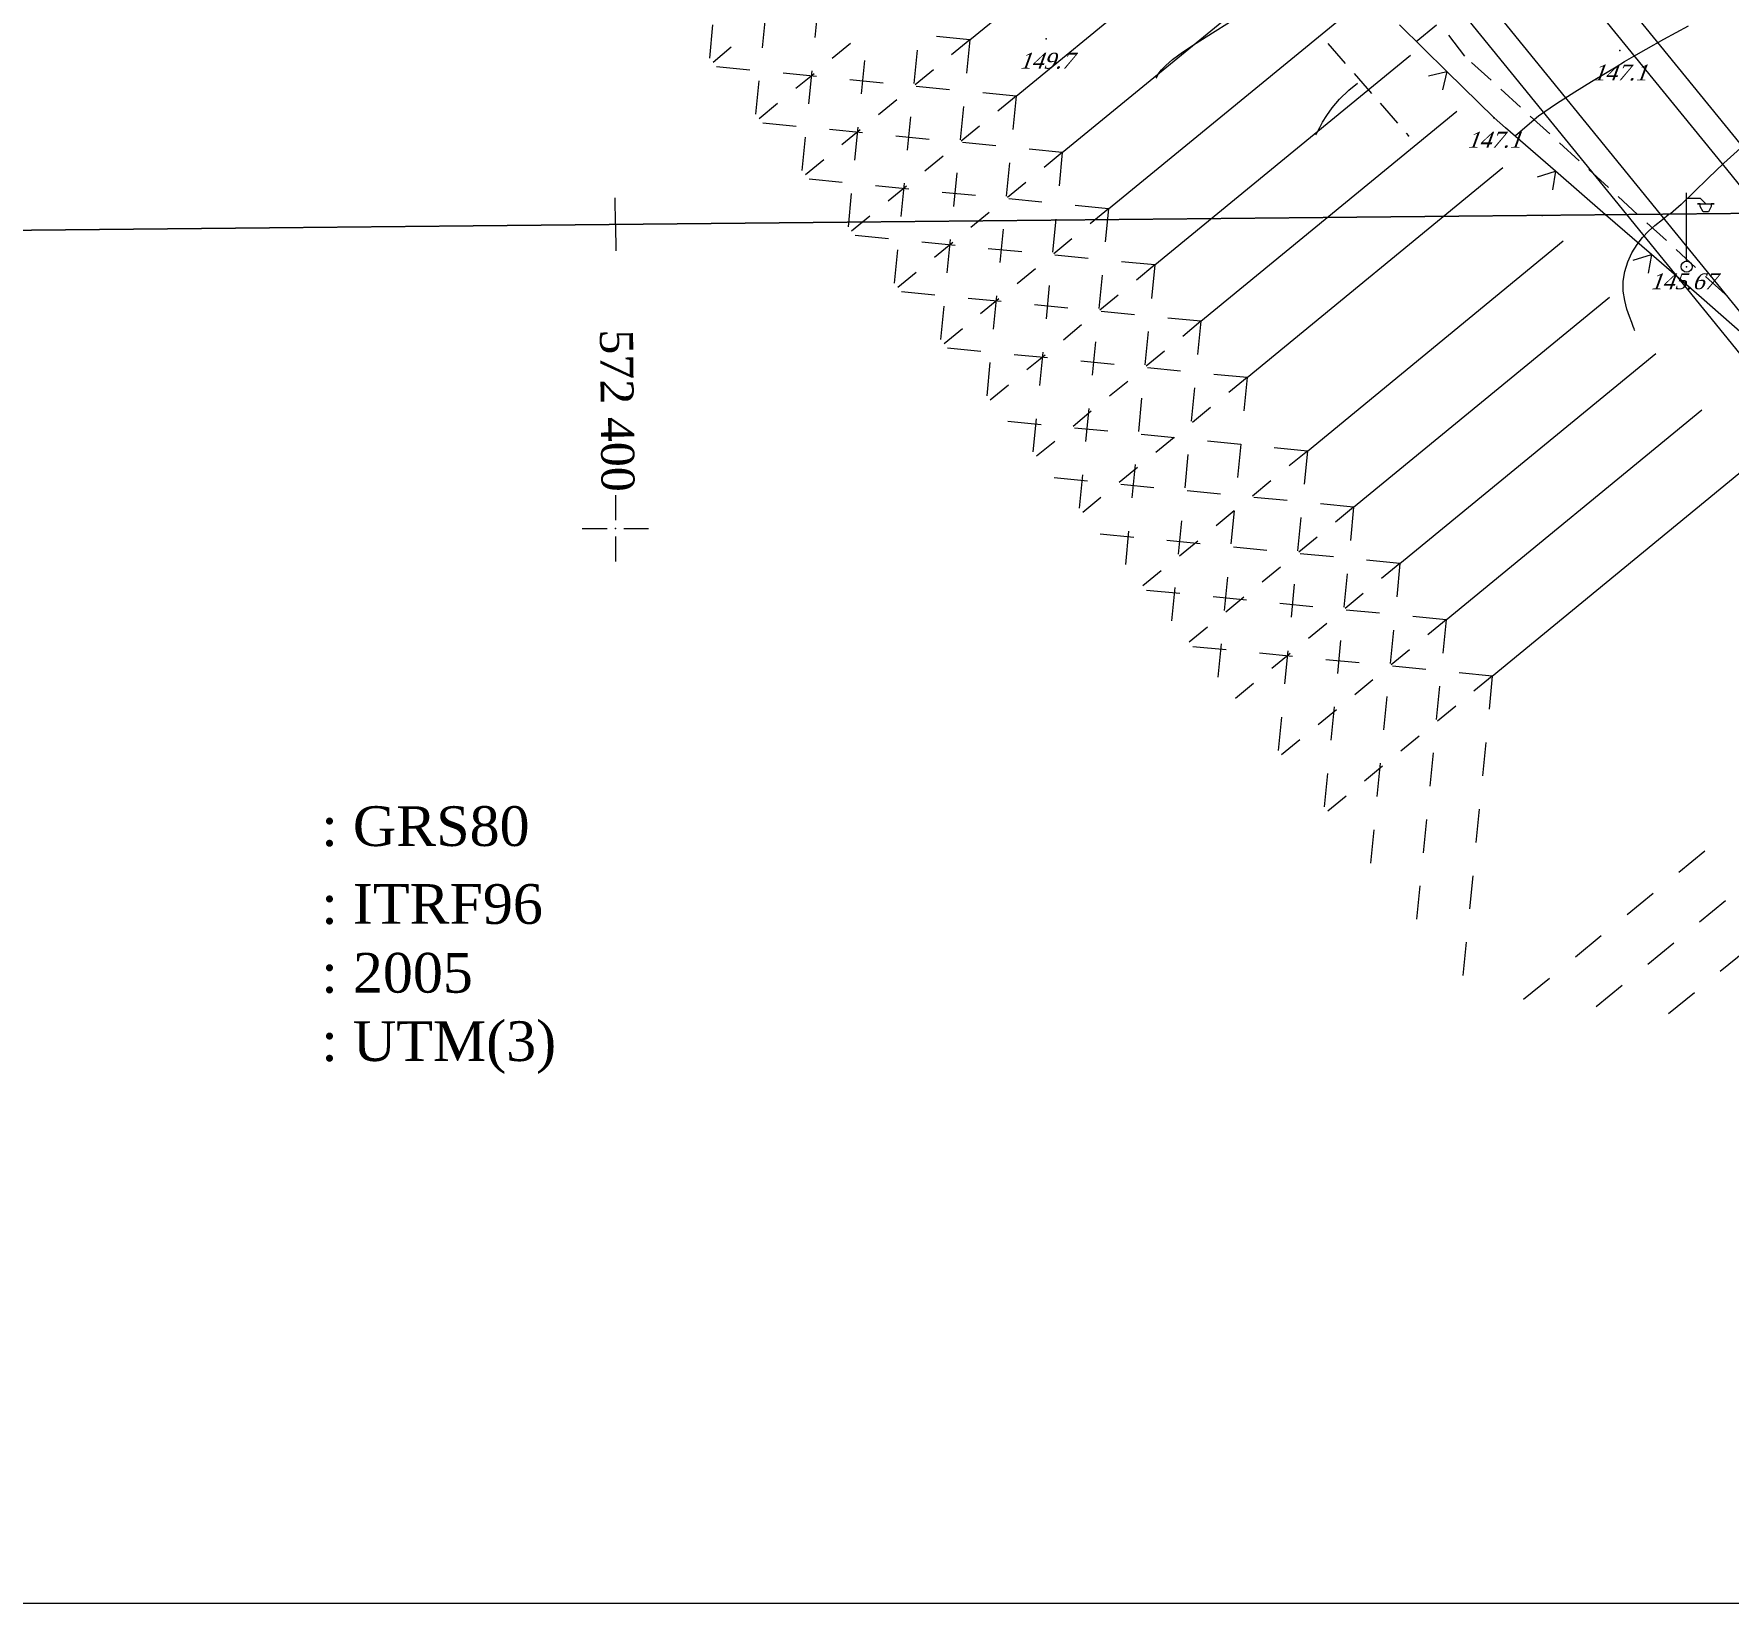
# Model space of a CAD drawing. Header units: millimetres. Extents: x 566284 to 574062, y 4517236 to 4521877.
# Drawn here: x 573543.6 to 573671.6, y 4517973.7 to 4518092.2 of the extents above; entities that cross this region are included whole.
import ezdxf

# ---------------------------------------------------------------- set-up
doc = ezdxf.new("R2010")
doc.units = ezdxf.units.MM
doc.layers.add('ADAKENARI', color=7, linetype='Continuous')
doc.layers.add('SINIR1000', color=7, linetype='Continuous')
for name, color, linetype, lineweight in [('CiT', 18, 'Continuous', 0), ('EGRI_1M', 18, 'Continuous', 0), ('EGRI_2M', 18, 'Continuous', 0), ('EKNOK', 1, 'Continuous', 0), ('GRID', 18, 'Continuous', 0), ('KAD_HATTAM', 1, 'Continuous', 0), ('KALDIRIM', 18, 'Continuous', 0), ('L_LEJAND', 18, 'Continuous', 0), ('NKOT', 1, 'Continuous', 0), ('NOKTA', 18, 'Continuous', 0), ('PAFTA', 18, 'Continuous', 0), ('SEMBOL', 18, 'Continuous', 0), ('YOL', 18, 'Continuous', 0)]:
    doc.layers.add(name, color=color, linetype=linetype, lineweight=lineweight)
doc.layers.add('CIZPEN', color=171, linetype='Continuous', lineweight=0, plot=False)
doc.styles.get("Standard").update_dxf_attribs({"font": 'TimesNewRoman.ttf'})

# ---------------------------------------------------------------- blocks, each defined once
blk = doc.blocks.new('240')
at = {"layer": 'GRID', "lineweight": 0}
for p, q in [((0, 2.5), (0, 0.625)), ((-2.5, 0), (-0.625, 0)), ((0.625, 0), (2.5, 0)), ((0, -0.625), (0, -2.5))]:
    blk.add_line(p, q, dxfattribs=at)
blk.add_point((0, 0), dxfattribs=at)
blk = doc.blocks.new('6')
at = {"layer": 'SEMBOL', "lineweight": 0}
for p, q in [((0, 0.41), (0, 5.59)), ((0, 5.17), (1.03, 5.17)), ((1.03, 5.17), (1.45, 4.76)), ((1.03, 4.76), (0.83, 4.76)), ((0.83, 4.76), (1.45, 4.76)), ((1.03, 4.55), (1.03, 4.76)), ((1.24, 4.14), (1.03, 4.55)), ((1.66, 4.14), (1.24, 4.14)), ((1.45, 4.76), (2.07, 4.76)), ((1.86, 4.55), (1.66, 4.14)), ((2.07, 4.76), (1.86, 4.76)), ((1.86, 4.76), (1.86, 4.55))]:
    blk.add_line(p, q, dxfattribs=at)
blk.add_circle((0, 0), 0.414, dxfattribs=at)

msp = doc.modelspace()

# ---------------------------------------------------------------- linework, layer by layer
at = {"layer": 'ADAKENARI', "lineweight": 0}
for p, q in [((573663.91, 4518078.57, 33.38), (573559.96, 4518206.43, 49.4)), ((573638.27, 4518125.96, 27.9), (573676.7, 4518078.7, 44.09)), ((573684.2, 4518053.62, 30.26), (573663.91, 4518078.57, 33.38))]:
    msp.add_line(p, q, dxfattribs=at)
at = {"layer": 'CiT', "lineweight": 0}
for p, q in [((573650.33, 4518089.38), (573646.76, 4518092.89)), ((573648.94, 4518089.04), (573650.33, 4518089.38)), ((573650.33, 4518089.38), (573650.01, 4518087.99)), ((573653.9, 4518085.88), (573650.33, 4518089.38)), ((573654.77, 4518085.12), (573653.9, 4518085.88)), ((573654.77, 4518085.12), (573653.9, 4518085.88)), ((573658.54, 4518081.84), (573654.77, 4518085.12)), ((573658.54, 4518081.84), (573654.77, 4518085.12)), ((573657.18, 4518081.41), (573658.54, 4518081.84)), ((573657.18, 4518081.41), (573658.54, 4518081.84)), ((573658.54, 4518081.84), (573658.31, 4518080.43)), ((573658.54, 4518081.84), (573658.31, 4518080.43)), ((573662.31, 4518078.56), (573658.54, 4518081.84)), ((573662.31, 4518078.56), (573658.54, 4518081.84)), ((573665.78, 4518075.55), (573662.31, 4518078.56)), ((573664.41, 4518075.12), (573665.78, 4518075.55)), ((573665.78, 4518075.55), (573665.54, 4518074.14)), ((573669.55, 4518072.27), (573665.78, 4518075.55)), ((573673.32, 4518068.98), (573669.55, 4518072.27))]:
    msp.add_line(p, q, dxfattribs=at)
for p in [(573653.9, 4518085.88, 147.1), (573653.9, 4518085.88, 147.1), (573653.9, 4518085.88, 147.1), (573662.31, 4518078.56, 146.18), (573662.31, 4518078.56, 146.18), (573662.31, 4518078.56, 146.18), (573662.31, 4518078.56, 146.18), (573662.31, 4518078.56, 146.18), (573662.31, 4518078.56, 146.18), (573662.31, 4518078.56, 146.18), (573662.31, 4518078.56, 146.18), (573662.31, 4518078.56, 146.18), (573662.31, 4518078.56, 146.18), (573662.31, 4518078.56, 146.18)]:
    msp.add_point(p, dxfattribs=at)
at = {"layer": 'CIZPEN', "lineweight": 0}
msp.add_lwpolyline([(573396.2, 4517973.69), (574062.19, 4517973.69), (574062.19, 4518863.67), (573396.2, 4518863.67), (573396.2, 4517973.69)], close=True, dxfattribs=at)
msp.add_lwpolyline([(573396.2, 4517973.69), (574062.19, 4517973.69), (574062.19, 4518863.67), (573396.2, 4518863.67), (573396.2, 4517973.69)], close=True, dxfattribs=at)
msp.add_lwpolyline([(573396.2, 4517973.69), (574062.19, 4517973.69), (574062.19, 4518863.67), (573396.2, 4518863.67), (573396.2, 4517973.69)], close=True, dxfattribs=at)
at = {"layer": 'EGRI_1M', "lineweight": 0}
for points, elevation in [([(573628.38, 4518088.88), (573628.38, 4518088.88), (573628.39, 4518088.89), (573628.41, 4518088.93), (573628.45, 4518089), (573628.51, 4518089.11), (573628.6, 4518089.27), (573628.78, 4518089.51), (573629.1, 4518089.84), (573629.61, 4518090.27), (573630.37, 4518090.83), (573631.4, 4518091.52), (573632.62, 4518092.29), (573633.92, 4518093.09), (573635.2, 4518093.88), (573636.34, 4518094.59), (573637.26, 4518095.19), (573637.63, 4518095.44)], 149), ([(573655.51, 4518084.55), (573657.26, 4518086.02), (573658.62, 4518086.96), (573659.99, 4518087.84), (573661.26, 4518088.62), (573662.32, 4518089.25), (573663.11, 4518089.73), (573663.75, 4518090.13), (573664.44, 4518090.54), (573665.37, 4518091.07), (573666.71, 4518091.81), (573668.58, 4518092.82)], 147)]:
    msp.add_lwpolyline(points, dxfattribs=dict(at, elevation=elevation))
at = {"layer": 'EGRI_2M', "lineweight": 0}
for points, elevation in [([(573648.02, 4518091.65), (573649.56, 4518092.89)], 148), ([(573688.24, 4518092.53), (573686.45, 4518091.68), (573684.77, 4518090.86), (573683.18, 4518090.07), (573681.67, 4518089.32), (573680.24, 4518088.6), (573678.88, 4518087.89), (573677.57, 4518087.18), (573676.3, 4518086.43), (573675.04, 4518085.6), (573673.78, 4518084.66), (573672.51, 4518083.59), (573671.26, 4518082.45), (573670.07, 4518081.31), (573668.97, 4518080.25), (573668.02, 4518079.34), (573667.23, 4518078.63), (573667.2, 4518078.61)], 146), ([(573640.43, 4518084.59), (573640.43, 4518084.6), (573640.45, 4518084.63), (573640.5, 4518084.71), (573640.58, 4518084.88), (573640.73, 4518085.15), (573640.95, 4518085.54), (573641.26, 4518086.05), (573641.68, 4518086.64), (573642.23, 4518087.28), (573642.93, 4518087.96), (573643.57, 4518088.49)], 148), ([(573664.53, 4518069.8), (573664.53, 4518069.8), (573664.51, 4518069.84), (573664.48, 4518069.93), (573664.4, 4518070.12), (573664.29, 4518070.42), (573664.12, 4518070.87), (573663.93, 4518071.43), (573663.76, 4518072.08), (573663.65, 4518072.79), (573663.64, 4518073.53), (573663.76, 4518074.27), (573663.99, 4518074.99), (573664.31, 4518075.67), (573664.69, 4518076.3), (573665.11, 4518076.84), (573665.55, 4518077.31), (573666.04, 4518077.74), (573666.61, 4518078.2), (573667.1, 4518078.6)], 146), ([(573667.23, 4518078.63), (573667.2, 4518078.61)], 146), ([(573667.23, 4518078.63), (573667.2, 4518078.61)], 146), ([(573667.23, 4518078.63), (573667.2, 4518078.61)], 146)]:
    msp.add_lwpolyline(points, dxfattribs=dict(at, elevation=elevation))
at = {"layer": 'EKNOK', "lineweight": 0}
msp.add_point((573620.07, 4518091.84, 149.69), dxfattribs=at)
at = {"layer": 'GRID', "lineweight": 0}
for q in [(573587.52, 4518079.83), (573587.56, 4518075.83)]:
    msp.add_line((573587.54, 4518077.83), q, dxfattribs=at)
at = {"layer": 'KAD_HATTAM', "lineweight": 0}
for p, q in [((573651.69, 4518090.52), (573650.47, 4518092.11)), ((573653.68, 4518088.71), (573652.2, 4518090.06)), ((573655.89, 4518086.68), (573654.41, 4518088.03)), ((573658.1, 4518084.66), (573656.63, 4518086.01)), ((573660.32, 4518082.63), (573658.84, 4518083.98)), ((573662.53, 4518080.61), (573661.05, 4518081.96)), ((573664.74, 4518078.58), (573663.27, 4518079.93)), ((573666.91, 4518076.6), (573665.43, 4518077.95)), ((573669.12, 4518074.58), (573667.65, 4518075.93)), ((573671.34, 4518072.55), (573669.86, 4518073.9))]:
    msp.add_line(p, q, dxfattribs=at)
at = {"layer": 'KALDIRIM', "lineweight": 0}
for p, q in [((573666.47, 4518078.6, 33.23), (573561.51, 4518207.69, 49.4)), ((573595.18, 4518175.78, 27.9), (573671.11, 4518082.4, 46.65)), ((573671.11, 4518082.4, 27.9), (573674.14, 4518078.67, 31.67)), ((573685.79, 4518054.84, 30.25), (573666.47, 4518078.6, 33.23))]:
    msp.add_line(p, q, dxfattribs=at)
at = {"layer": 'NOKTA', "lineweight": 0}
for p in [(573663.39, 4518090.95, 147.08), (573653.89, 4518085.87, 147.11), (573668.44, 4518074.63, 145.67)]:
    msp.add_point(p, dxfattribs=at)
at = {"layer": 'PAFTA', "lineweight": 0}
for p, q in [((573452.79, 4518076.5), (573980.28, 4518081.67)), ((573980.28, 4518081.67), (573452.79, 4518076.5)), ((573452.79, 4518076.5), (573980.28, 4518081.67))]:
    msp.add_line(p, q, dxfattribs=at)
at = {"layer": 'SINIR1000', "lineweight": 0}
for p, q in [((573614.31, 4518091.76), (573633.63, 4518107.63)), ((573617.8, 4518087.51), (573637.12, 4518103.37)), ((573621.29, 4518083.26), (573640.61, 4518099.12)), ((573624.78, 4518079.01), (573644.1, 4518094.87)), ((573598.87, 4518093.68), (573598.62, 4518091.17)), ((573602.85, 4518094.46), (573602.6, 4518091.95)), ((573594.88, 4518092.91), (573594.64, 4518090.39)), ((573596.29, 4518091.2), (573594.91, 4518090.06)), ((573605.3, 4518091.48), (573603.92, 4518090.35)), ((573610.33, 4518090.98), (573610.08, 4518088.47)), ((573614.31, 4518091.76), (573611.8, 4518092.01)), ((573614.31, 4518091.76), (573612.93, 4518090.63)), ((573614.31, 4518091.76), (573614.06, 4518089.25)), ((573597.69, 4518089.48), (573595.18, 4518089.73)), ((573606.34, 4518090.21), (573606.09, 4518087.7)), ((573628.27, 4518074.76), (573647.59, 4518090.62)), ((573598.37, 4518088.66), (573598.13, 4518086.14)), ((573602.72, 4518088.99), (573600.21, 4518089.24)), ((573602.54, 4518089.21), (573601.16, 4518088.08)), ((573602.36, 4518089.43), (573602.11, 4518086.92)), ((573607.75, 4518088.5), (573605.23, 4518088.74)), ((573611.55, 4518089.49), (573610.17, 4518088.36)), ((573608.79, 4518087.23), (573607.41, 4518086.09)), ((573612.77, 4518088), (573610.26, 4518088.25)), ((573617.8, 4518087.51), (573615.29, 4518087.76)), ((573617.8, 4518087.51), (573616.42, 4518086.38)), ((573617.8, 4518087.51), (573617.55, 4518085)), ((573599.78, 4518086.95), (573598.4, 4518085.81)), ((573609.83, 4518085.96), (573609.58, 4518083.44)), ((573613.82, 4518086.73), (573613.57, 4518084.22)), ((573631.76, 4518070.51), (573651.08, 4518086.37)), ((573601.18, 4518085.23), (573598.67, 4518085.48)), ((573606.21, 4518084.74), (573603.7, 4518084.99)), ((573606.03, 4518084.96), (573604.65, 4518083.83)), ((573605.85, 4518085.18), (573605.6, 4518082.67)), ((573615.04, 4518085.24), (573613.66, 4518084.11)), ((573601.86, 4518084.41), (573601.62, 4518081.89)), ((573611.24, 4518084.25), (573608.72, 4518084.49)), ((573616.26, 4518083.75), (573613.75, 4518084)), ((573621.29, 4518083.26), (573618.78, 4518083.51)), ((573621.29, 4518083.26), (573619.91, 4518082.13)), ((573621.29, 4518083.26), (573621.04, 4518080.75)), ((573603.27, 4518082.69), (573601.89, 4518081.56)), ((573612.28, 4518082.98), (573610.9, 4518081.84)), ((573617.31, 4518082.48), (573617.06, 4518079.97)), ((573635.25, 4518066.26), (573654.57, 4518082.12)), ((573604.67, 4518080.98), (573602.16, 4518081.23)), ((573609.7, 4518080.49), (573607.19, 4518080.74)), ((573609.52, 4518080.71), (573608.14, 4518079.58)), ((573609.34, 4518080.93), (573609.09, 4518078.42)), ((573613.32, 4518081.71), (573613.08, 4518079.19)), ((573618.53, 4518080.99), (573617.15, 4518079.86)), ((573605.35, 4518080.16), (573605.11, 4518077.64)), ((573614.73, 4518080), (573612.21, 4518080.24)), ((573619.75, 4518079.5), (573617.24, 4518079.75)), ((573606.76, 4518078.44), (573605.38, 4518077.31)), ((573615.77, 4518078.73), (573614.39, 4518077.59)), ((573620.8, 4518078.23), (573620.55, 4518075.72)), ((573624.78, 4518079.01), (573622.27, 4518079.26)), ((573624.78, 4518079.01), (573623.4, 4518077.88)), ((573624.78, 4518079.01), (573624.53, 4518076.5)), ((573608.16, 4518076.73), (573605.65, 4518076.98)), ((573616.81, 4518077.46), (573616.57, 4518074.94)), ((573608.84, 4518075.9), (573608.6, 4518073.39)), ((573613.19, 4518076.24), (573610.68, 4518076.49)), ((573613.01, 4518076.46), (573611.63, 4518075.33)), ((573612.83, 4518076.68), (573612.58, 4518074.17)), ((573618.22, 4518075.75), (573615.7, 4518075.99)), ((573622.02, 4518076.74), (573620.64, 4518075.61)), ((573639.8, 4518060.71), (573659.12, 4518076.58)), ((573619.26, 4518074.48), (573617.88, 4518073.34)), ((573623.24, 4518075.25), (573620.73, 4518075.5)), ((573628.27, 4518074.76), (573625.76, 4518075)), ((573628.27, 4518074.76), (573626.89, 4518073.62)), ((573628.27, 4518074.76), (573628.02, 4518072.24)), ((573610.25, 4518074.19), (573608.87, 4518073.06)), ((573620.3, 4518073.21), (573620.06, 4518070.69)), ((573624.29, 4518073.98), (573624.04, 4518071.47)), ((573611.65, 4518072.48), (573609.14, 4518072.73)), ((573616.68, 4518071.99), (573614.17, 4518072.24)), ((573616.5, 4518072.21), (573615.12, 4518071.08)), ((573616.32, 4518072.43), (573616.07, 4518069.92)), ((573621.71, 4518071.49), (573619.19, 4518071.74)), ((573625.51, 4518072.49), (573624.13, 4518071.36)), ((573643.29, 4518056.46), (573662.61, 4518072.33)), ((573612.33, 4518071.65), (573612.09, 4518069.14)), ((573626.73, 4518071), (573624.22, 4518071.25)), ((573631.76, 4518070.51), (573629.25, 4518070.75)), ((573631.76, 4518070.51), (573630.38, 4518069.37)), ((573631.76, 4518070.51), (573631.51, 4518067.99)), ((573613.74, 4518069.94), (573612.36, 4518068.81)), ((573622.75, 4518070.23), (573621.37, 4518069.09)), ((573627.78, 4518069.73), (573627.53, 4518067.22)), ((573615.14, 4518068.23), (573612.63, 4518068.48)), ((573620.17, 4518067.74), (573617.66, 4518067.98)), ((573619.99, 4518067.96), (573618.61, 4518066.83)), ((573619.81, 4518068.18), (573619.56, 4518065.67)), ((573623.79, 4518068.96), (573623.55, 4518066.44)), ((573629, 4518068.24), (573627.62, 4518067.11)), ((573646.78, 4518052.21), (573666.1, 4518068.08)), ((573615.82, 4518067.4), (573615.58, 4518064.89)), ((573625.2, 4518067.24), (573622.68, 4518067.49)), ((573630.22, 4518066.75), (573627.71, 4518067)), ((573617.23, 4518065.69), (573615.85, 4518064.56)), ((573626.24, 4518065.97), (573624.86, 4518064.84)), ((573631.27, 4518065.48), (573631.02, 4518062.97)), ((573635.25, 4518066.26), (573632.74, 4518066.5)), ((573635.25, 4518066.26), (573633.87, 4518065.12)), ((573635.25, 4518066.26), (573635, 4518063.74)), ((573627.28, 4518064.7), (573627.04, 4518062.19)), ((573619.7, 4518062.69), (573617.18, 4518062.94)), ((573619.32, 4518063.15), (573619.07, 4518060.64)), ((573623.48, 4518063.71), (573622.1, 4518062.57)), ((573623.3, 4518063.93), (573623.05, 4518061.42)), ((573632.49, 4518063.99), (573631.11, 4518062.86)), ((573650.27, 4518047.96), (573669.59, 4518063.83)), ((573624.72, 4518062.2), (573622.21, 4518062.44)), ((573629.75, 4518061.7), (573627.24, 4518061.95)), ((573629.73, 4518061.72), (573628.35, 4518060.59)), ((573620.72, 4518061.44), (573619.34, 4518060.31)), ((573630.77, 4518060.45), (573630.53, 4518057.94)), ((573634.78, 4518061.21), (573632.26, 4518061.45)), ((573634.76, 4518061.23), (573634.51, 4518058.72)), ((573639.8, 4518060.71), (573637.29, 4518060.96)), ((573639.8, 4518060.71), (573638.42, 4518059.58)), ((573639.8, 4518060.71), (573639.56, 4518058.2)), ((573626.97, 4518059.46), (573625.59, 4518058.32)), ((573626.79, 4518059.68), (573626.54, 4518057.17)), ((573653.76, 4518043.71), (573673.08, 4518059.58)), ((573623.19, 4518058.44), (573620.67, 4518058.69)), ((573622.81, 4518058.9), (573622.56, 4518056.39)), ((573628.21, 4518057.94), (573625.7, 4518058.19)), ((573633.24, 4518057.45), (573630.73, 4518057.7)), ((573637.04, 4518058.45), (573635.66, 4518057.31)), ((573624.21, 4518057.19), (573622.83, 4518056.06)), ((573638.27, 4518056.96), (573635.75, 4518057.2)), ((573643.29, 4518056.46), (573640.78, 4518056.71)), ((573643.29, 4518056.46), (573641.91, 4518055.33)), ((573643.29, 4518056.46), (573643.05, 4518053.95)), ((573630.28, 4518055.43), (573630.03, 4518052.91)), ((573634.28, 4518056.18), (573632.9, 4518055.05)), ((573634.26, 4518056.2), (573634.02, 4518053.69)), ((573639.31, 4518055.69), (573639.06, 4518053.17)), ((573626.68, 4518054.19), (573624.16, 4518054.43)), ((573626.3, 4518054.65), (573626.05, 4518052.14)), ((573631.7, 4518053.69), (573629.19, 4518053.94)), ((573631.52, 4518053.91), (573630.14, 4518052.78)), ((573640.53, 4518054.2), (573639.15, 4518053.06)), ((573636.73, 4518053.2), (573634.22, 4518053.45)), ((573641.76, 4518052.71), (573639.24, 4518052.95)), ((573628.76, 4518051.65), (573627.38, 4518050.52)), ((573637.77, 4518051.93), (573636.39, 4518050.8)), ((573642.8, 4518051.44), (573642.55, 4518048.92)), ((573646.78, 4518052.21), (573644.27, 4518052.46)), ((573646.78, 4518052.21), (573645.4, 4518051.08)), ((573646.78, 4518052.21), (573646.54, 4518049.7)), ((573630.17, 4518049.94), (573627.65, 4518050.18)), ((573629.79, 4518050.4), (573629.54, 4518047.89)), ((573633.77, 4518051.18), (573633.52, 4518048.66)), ((573638.81, 4518050.66), (573638.57, 4518048.15)), ((573635.19, 4518049.44), (573632.68, 4518049.69)), ((573635.01, 4518049.66), (573633.63, 4518048.53)), ((573640.22, 4518048.95), (573637.71, 4518049.2)), ((573644.02, 4518049.95), (573642.64, 4518048.81)), ((573645.25, 4518048.46), (573642.73, 4518048.7)), ((573632.25, 4518047.4), (573630.87, 4518046.26)), ((573641.26, 4518047.68), (573639.88, 4518046.55)), ((573650.27, 4518047.96), (573647.76, 4518048.21)), ((573650.27, 4518047.96), (573648.89, 4518046.83)), ((573650.27, 4518047.96), (573650.03, 4518045.45)), ((573633.28, 4518046.15), (573633.03, 4518043.64)), ((573642.3, 4518046.41), (573642.06, 4518043.9)), ((573646.29, 4518047.19), (573646.04, 4518044.67)), ((573633.66, 4518045.69), (573631.14, 4518045.93)), ((573638.68, 4518045.19), (573636.17, 4518045.44)), ((573638.5, 4518045.41), (573637.12, 4518044.28)), ((573638.32, 4518045.63), (573638.07, 4518043.12)), ((573643.71, 4518044.7), (573641.2, 4518044.95)), ((573647.51, 4518045.7), (573646.13, 4518044.56)), ((573648.74, 4518044.21), (573646.22, 4518044.45)), ((573653.76, 4518043.71), (573651.25, 4518043.96)), ((573653.76, 4518043.71), (573652.38, 4518042.58)), ((573653.76, 4518043.71), (573653.52, 4518041.2)), ((573635.74, 4518043.15), (573634.36, 4518042.01)), ((573644.75, 4518043.43), (573643.37, 4518042.3)), ((573649.78, 4518042.94), (573649.53, 4518040.42)), ((573641.99, 4518041.16), (573640.61, 4518040.03)), ((573641.81, 4518041.38), (573641.56, 4518038.87)), ((573645.8, 4518042.16), (573645.55, 4518039.65)), ((573651, 4518041.45), (573649.62, 4518040.31)), ((573637.83, 4518040.61), (573637.58, 4518038.09)), ((573639.23, 4518038.9), (573637.85, 4518037.76)), ((573648.24, 4518039.18), (573646.86, 4518038.05)), ((573653.27, 4518038.69), (573653.02, 4518036.17)), ((573649.29, 4518037.91), (573649.04, 4518035.4)), ((573641.32, 4518036.36), (573641.07, 4518033.84)), ((573645.48, 4518036.91), (573644.1, 4518035.78)), ((573645.3, 4518037.13), (573645.05, 4518034.62)), ((573642.72, 4518034.65), (573641.34, 4518033.51)), ((573652.78, 4518033.66), (573652.53, 4518031.15)), ((573644.81, 4518032.11), (573644.56, 4518029.59)), ((573648.79, 4518032.88), (573648.54, 4518030.37)), ((573669.81, 4518030.48), (573667.86, 4518028.88)), ((573652.28, 4518028.63), (573652.04, 4518026.12)), ((573648.3, 4518027.86), (573648.05, 4518025.34)), ((573665.9, 4518027.28), (573663.95, 4518025.68)), ((573671.38, 4518026.73), (573669.42, 4518025.13)), ((573651.79, 4518023.61), (573651.54, 4518021.09)), ((573661.99, 4518024.08), (573660.04, 4518022.48)), ((573667.47, 4518023.53), (573665.51, 4518021.93)), ((573672.94, 4518022.99), (573670.98, 4518021.39)), ((573658.08, 4518020.88), (573656.13, 4518019.28)), ((573663.56, 4518020.34), (573661.6, 4518018.74)), ((573669.03, 4518019.79), (573667.08, 4518018.19))]:
    msp.add_line(p, q, dxfattribs=at)
msp.add_point((573657.54, 4518078.51, 15.33), dxfattribs=at)
msp.add_point((573657.54, 4518078.51, 15.33), dxfattribs=at)
at = {"layer": 'YOL', "lineweight": 0}
for p, q in [((573641.35, 4518091.49), (573642.66, 4518089.98)), ((573643.32, 4518089.23), (573644.63, 4518087.72)), ((573645.29, 4518086.97), (573646.6, 4518085.46)), ((573647.26, 4518084.71), (573647.44, 4518084.51))]:
    msp.add_line(p, q, dxfattribs=at)
msp.add_point((573647.44, 4518084.51, 147.51), dxfattribs=at)

# ---------------------------------------------------------------- block references
at = {"layer": 'GRID', "lineweight": 0}
msp.add_blockref('240', (573587.54, 4518054.87), dxfattribs=at)
at = {"layer": 'SEMBOL', "lineweight": 0}
msp.add_blockref('6', (573668.44, 4518074.63, 145.67), dxfattribs=at)

# ---------------------------------------------------------------- texts
at = {"layer": 'L_LEJAND', "lineweight": 0}
for s, p in [(': GRS80', (573565.32, 4518030.88)), (': ITRF96', (573565.32, 4518025)), (': 2005', (573565.32, 4518019.8)), (': UTM(3)', (573565.32, 4518014.64))]:
    msp.add_text(s, height=3, dxfattribs=at).set_placement(p)
at = {"layer": 'NKOT', "lineweight": 0, "oblique": 20}
for s, p in [('149.7', (573618.02, 4518089.59)), ('147.1', (573661.34, 4518088.7)), ('147.1', (573651.84, 4518083.62)), ('145.67', (573665.67, 4518072.93))]:
    msp.add_text(s, height=1.2, dxfattribs=at).set_placement(p)
at = {"layer": 'PAFTA', "lineweight": 0}
msp.add_text('572 400', height=2.5, rotation=-89.4385, dxfattribs=at).set_placement((573586.37, 4518069.89))

doc.saveas('drawing.dxf')
